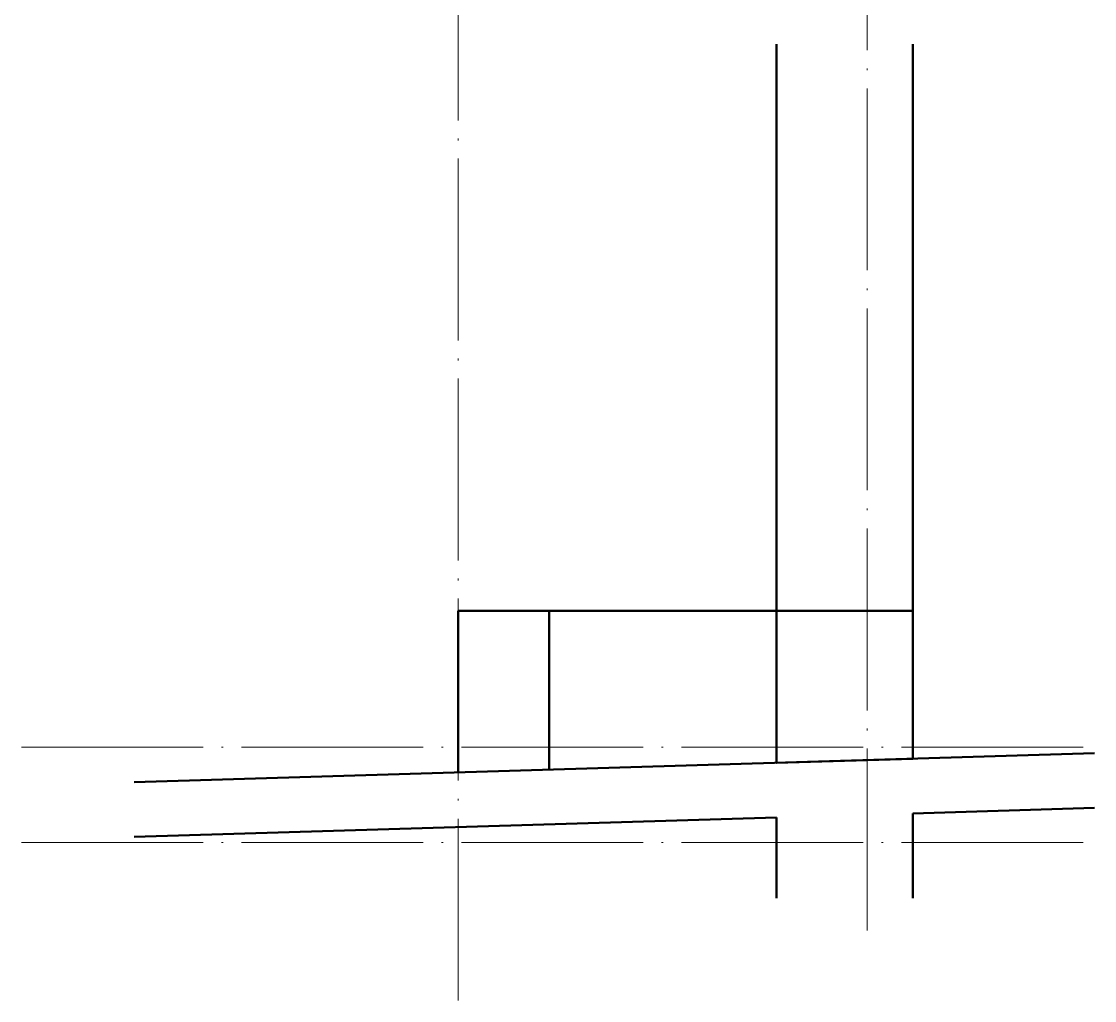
# Model space of a CAD drawing. Extents: x -129922 to 1190196, y -520662 to 139923.
# Drawn here: x 57474 to 59835, y -402439 to -400285 of the extents above; entities that cross this region are included whole.
import ezdxf

# ---------------------------------------------------------------- set-up
doc = ezdxf.new("R2010")
doc.units = 0
doc.header["$LTSCALE"] = 1000
doc.header["$MEASUREMENT"] = 0
doc.linetypes.add('DOTE', pattern=[2.42, 2, -0.2, 0.02, -0.2])
for name, color, linetype, lineweight in [('A-大样-砌体墙线', 120, 'Continuous', 50), ('A-大样-结构墙线', 140, 'Continuous', 50), ('A-轴线-塔楼', 1, 'DOTE', 9), ('A-轴线-隔墙', 41, 'DOTE', 9)]:
    doc.layers.add(name, color=color, linetype=linetype, lineweight=lineweight)

msp = doc.modelspace()

# ---------------------------------------------------------------- linework, layer by layer
at = {"layer": 'A-大样-砌体墙线', "ltscale": 0.5}
for p, q in [((59435.1, -401581.4), (59435.1, -400335.1)), ((59135.1, -401581.4), (59135.1, -400701.4))]:
    msp.add_line(p, q, dxfattribs=at)
at = {"layer": 'A-大样-结构墙线', "ltscale": 0.5}
for p, q in [((59135.1, -400701.4), (59135.1, -400335.1)), ((59135.1, -401581.4), (58435.1, -401581.4)), ((58435.1, -401936.9), (58435.1, -401581.4)), ((58635.1, -401930.9), (58635.1, -401581.4)), ((59835.1, -401894.9), (57722.4, -401958.2)), ((59835.1, -402014.9), (59435.1, -402026.9)), ((59435.1, -402213.3), (59435.1, -402026.9)), ((59135.1, -402035.9), (57722.4, -402078.3)), ((59135.1, -402213.3), (59135.1, -402035.9))]:
    msp.add_line(p, q, dxfattribs=at)
msp.add_lwpolyline([(59435.1, -401906.9), (59135.1, -401915.9), (59135.1, -401581.4), (59435.1, -401581.4)], close=True, dxfattribs=at)
at = {"layer": 'A-轴线-塔楼', "ltscale": 0.2}
for p, q in [((59335.1, -402284.4), (59335.1, -395665.5)), ((57474.3, -401881.4), (59835.1, -401881.4)), ((57474.3, -402091.4), (59835.1, -402091.4))]:
    msp.add_line(p, q, dxfattribs=at)
at = {"layer": 'A-轴线-隔墙', "ltscale": 0.2}
msp.add_line((58435.1, -402438.7), (58435.1, -395701), dxfattribs=at)

doc.saveas('drawing.dxf')
